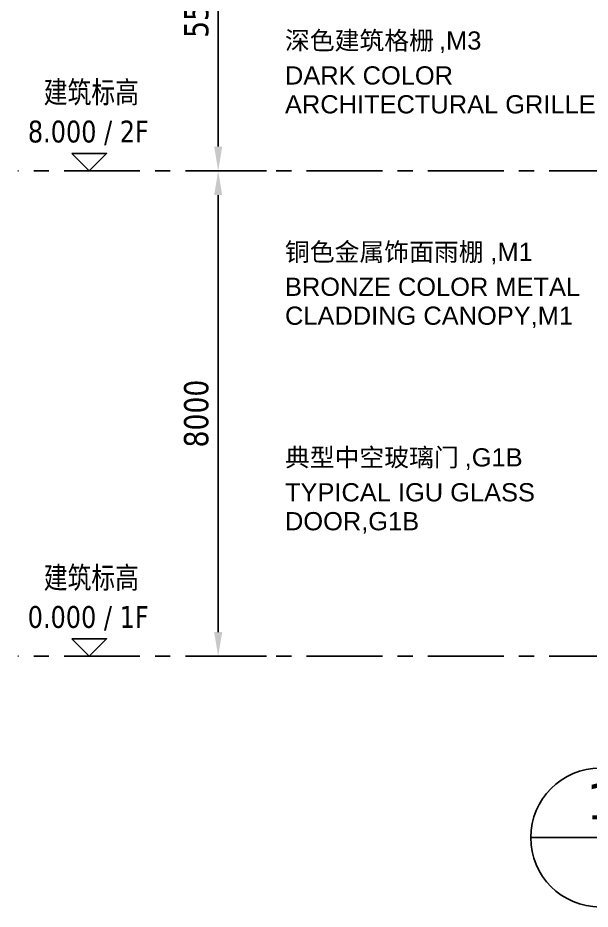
# Model space of a CAD drawing. Header units: millimetres. Extents: x 434053 to 1059003, y -2417481 to 936527.
# Drawn here: x 626151 to 635589, y -2256334 to -2241644 of the extents above; entities that cross this region are included whole.
import ezdxf
from ezdxf.enums import TextEntityAlignment as Align

# ---------------------------------------------------------------- set-up
doc = ezdxf.new("R2010")
doc.units = ezdxf.units.MM
doc.header["$LTSCALE"] = 1000
doc.header["$MEASUREMENT"] = 0
doc.linetypes.add('CENTER', pattern=[2, 1.25, -0.25, 0.25, -0.25])
doc.layers.get('Defpoints').update_dxf_attribs({"color": 6})
doc.layers.add('A-ANNO-NOTE', color=3, linetype='Continuous', lineweight=5)
for name, color, linetype in [('GRID', 8, 'CENTER'), ('HZHZNEWPLOTLAYER#@$TT', 7, 'Continuous'), ('SYMBOL', 7, 'Continuous'), ('TEXT', 7, 'Continuous')]:
    doc.layers.add(name, color=color, linetype=linetype)
doc.styles.add('Arial_1', font='arial.ttf', dxfattribs={"height": 299.9999999999997})
doc.styles.add('CHINESE', font='simhei.ttf', dxfattribs={"width": 0.8})
doc.styles.add('Microsoft YaHei', font='', dxfattribs={"height": 300})
doc.styles.add('Microsoft YaHei_2', font='', dxfattribs={"height": 300})
doc.styles.add('VERDANA', font='verdana.ttf', dxfattribs={"width": 0.8})
doc.styles.get('Microsoft YaHei').set_extended_font_data('Microsoft YaHei')
doc.styles.get('Microsoft YaHei_2').set_extended_font_data('Microsoft YaHei')
doc.dimstyles.new('A1-1-120', dxfattribs={"dimscale": 110, "dimtxt": 4, "dimasz": 4, "dimexe": 2, "dimexo": 2, "dimgap": 1.5, "dimtad": 1, "dimdec": 1, "dimdsep": 46, "dimtxsty": 'VERDANA', "dimcen": 0, "dimdle": 1, "dimclrd": 256, "dimclre": 256, "dimclrt": 2, "dimadec": 0, "dimazin": 0, "dimtfac": 1, "dimtdec": 1, "dimtmove": 0, "dimatfit": 2, "dimfxl": 1, "dimtolj": 1, "dimtzin": 0, "dimlwd": -1, "dimlwe": -1, "dimarcsym": 1})

# ---------------------------------------------------------------- blocks, each defined once
blk = doc.blocks.new('*D397')
at = {"transparency": 16777216}
for p, q in [((158319.7741371277, 13499.99999999995), (157320.897562194, 13499.99999999995)), ((157520.897562194, 13099.99999999995), (157520.897562194, 8399.999999998892)), ((158319.7741371277, 7999.999999998893), (157320.897562194, 7999.999999998892))]:
    blk.add_line(p, q, dxfattribs=at)
for points in [[(157454.2308955274, 13099.99999999995), (157587.5642288607, 13099.99999999995), (157520.897562194, 13499.99999999995)], [(157454.2308955274, 8399.999999998892), (157587.5642288607, 8399.999999998892), (157520.897562194, 7999.999999998892)]]:
    blk.add_solid(points, dxfattribs=at)
at = {"layer": 'Defpoints', "color": 0, "transparency": 16777216}
for p in [(158519.7741371277, 13499.99999999995), (157520.897562194, 7999.999999998892), (158519.7741371277, 7999.999999998893)]:
    blk.add_point(p, dxfattribs=at)
at = {"color": 2, "transparency": 16777216, "insert": (157162.7041437924, 10749.99999999938), "char_height": 400, "width": 1107.530819399443, "attachment_point": 5, "rotation": 90, "style": 'VERDANA'}
blk.add_mtext('\\A1;5500', dxfattribs=at)
blk = doc.blocks.new('*D398')
at = {"transparency": 16777216}
for p, q in [((158319.7741371277, 7999.999999998893), (157320.8975621939, 7999.999999998892)), ((157520.8975621939, 7599.999999998892), (157520.8975621939, 400.0000000000003)), ((158319.7741371277, 3.088980601713154e-13), (157320.8975621939, 1.482664557330726e-13))]:
    blk.add_line(p, q, dxfattribs=at)
for points in [[(157454.2308955273, 7599.999999998892), (157587.5642288606, 7599.999999998892), (157520.8975621939, 7999.999999998892)], [(157454.2308955273, 400.0000000000003), (157587.5642288606, 400.0000000000003), (157520.8975621939, 1.804289087266053e-13)]]:
    blk.add_solid(points, dxfattribs=at)
at = {"layer": 'Defpoints', "color": 0, "transparency": 16777216}
for p in [(158519.7741371277, 7999.999999998893), (157520.8975621939, 1.804289087266053e-13), (158519.7741371277, 3.410605131648481e-13)]:
    blk.add_point(p, dxfattribs=at)
at = {"color": 2, "transparency": 16777216, "insert": (157161.7639154511, 3999.999999999401), "char_height": 400, "width": 1107.530819399443, "attachment_point": 5, "rotation": 90, "style": 'VERDANA'}
blk.add_mtext('\\A1;8000', dxfattribs=at)
blk = doc.blocks.new('L-FL-S2')
blk.add_lwpolyline([(-2.000000000000001, 2), (1.999999999999998, 1.999999999999998), (0, 0)], close=True)
at = {"color": 2, "style": 'VERDANA', "width": 0.8}
for tag, p in [('1/F', (-8.881784197001252e-16, 6.999999999999999)), ('0.00', (-8.881784197001252e-16, 3.249999999999999))]:
    blk.add_attdef(tag, text='', height=2.5, dxfattribs=at).set_placement(p, align=Align.CENTER)
blk = doc.blocks.new('TITLE_Chi_01')
at = {"color": 3}
blk.add_line((-9.535075734915154, 0), (11.53507573491515, 0), dxfattribs=at)
at = {"color": 2}
blk.add_circle((0, 0), 9.53507573491379, dxfattribs=at)
at = {"color": 1, "style": 'VERDANA', "width": 0.8}
blk.add_attdef('A', text='', height=5, dxfattribs=at).set_placement((0, 2.487411182853975), align=Align.CENTER)
at = {"color": 3, "style": 'VERDANA', "width": 0.8}
blk.add_attdef('%%UPLAN', (11.53507573491515, 1.500000041822204), '', height=5, dxfattribs=at)
at = {"color": 2, "style": 'VERDANA', "width": 0.8}
blk.add_attdef('SCALE_1:1', (11.53507573491515, -5.000000041793101), '', height=3, dxfattribs=at)
blk.add_attdef('001', text='', height=2.5, dxfattribs=at).set_placement((0, -5.803957562500727), align=Align.CENTER)
at = {"layer": 'TEXT', "color": 7, "style": 'CHINESE'}
blk.add_text('比例', height=3, dxfattribs=at).set_placement((11.53507573492058, -9.5000000417931))
at = {"layer": 'TEXT', "color": 1, "style": 'CHINESE', "width": 0.8}
blk.add_attdef('平面图', (11.53507573491947, 9.500000041822204), '', height=5, dxfattribs=at)
blk = doc.blocks.new('A$C6AE5520D')
at = {"layer": 'GRID'}
for p, q in [((18270.86632491427, 12215.13669899959), (258.3797423901851, 12215.13669899946)), ((18270.86632491427, 4215.136699000373), (258.3797423901851, 4215.136699000373))]:
    blk.add_line(p, q, dxfattribs=at)
at = {"layer": 'SYMBOL'}
ref = blk.add_blockref('L-FL-S2', (1434.700028640043, 12215.13669899921), dxfattribs=dict(at, xscale=144, yscale=144, zscale=144))
ref.add_attrib('1/F', '建筑标高', dxfattribs={"layer": '0', "color": 6, "height": 360, "style": 'CHINESE', "width": 0.8}).set_placement((1470.783426751383, 13223.13669899851), align=Align.BOTTOM_CENTER)
ref.add_attrib('0.00', '8.000 / 2F', dxfattribs={"layer": '0', "color": 2, "height": 360, "style": 'VERDANA', "width": 0.8}).set_placement((1421.160740529071, 12683.13669899851), align=Align.CENTER)
ref = blk.add_blockref('L-FL-S2', (1434.700028640043, 4215.136699000335), dxfattribs=dict(at, xscale=144, yscale=144, zscale=144))
ref.add_attrib('1/F', '建筑标高', dxfattribs={"layer": '0', "color": 6, "height": 360, "style": 'CHINESE', "width": 0.8}).set_placement((1470.783426751383, 5223.136698999637), align=Align.BOTTOM_CENTER)
ref.add_attrib('0.00', '0.000 / 1F', dxfattribs={"layer": '0', "color": 2, "height": 360, "style": 'VERDANA', "width": 0.8}).set_placement((1418.259464504896, 4683.136698999638), align=Align.CENTER)
ref = blk.add_blockref('TITLE_Chi_01', (9859.728877271875, 1226.903664543468), dxfattribs=dict(at, xscale=120, yscale=120, zscale=120))
ref.add_attrib('A', '1', dxfattribs={"layer": '0', "color": 1, "height": 600, "style": 'VERDANA', "width": 0.8}).set_placement((9859.728877271875, 1526.903664543468), align=Align.CENTER)
ref.add_attrib('001', '-', dxfattribs={"layer": '0', "color": 2, "height": 300, "style": 'VERDANA', "width": 0.8}).set_placement((9859.728877271875, 566.903664543468), align=Align.CENTER)
ref.add_attrib('%%UPLAN', '%%uSECTION', (11239.72887727187, 1400.903664543119), dxfattribs={"layer": '0', "color": 3, "height": 600, "style": 'VERDANA', "width": 0.8})
ref.add_attrib('平面图', '剖面图', (11239.72887727234, 2360.903664543119), dxfattribs={"layer": 'TEXT', "color": 1, "height": 600, "style": 'CHINESE', "width": 0.8})
ref.add_attrib('SCALE_1:1', 'SCALE 1:120', (11239.72887727187, 626.903664543468), dxfattribs={"layer": '0', "color": 2, "height": 360, "style": 'VERDANA', "width": 0.8000000000000002})
at = {"layer": 'A-ANNO-NOTE', "char_height": 300, "attachment_point": 1}
for s, insert, width, style in [('深色建筑格\\fMicrosoft YaHei|b0|i0|c134|p34|;栅', (4663.867689325416, 14513.44576081035), 3078.48, 'Microsoft YaHei'), (',M3', (7203.867689325416, 14513.44576081035), 857.8056250000009, 'Arial_1'), ('DARK COLOR ', (4663.867689325416, 13937.97701081035), 3543.458750000001, 'Arial_1'), ('ARCHITECTURAL GRILLE,M3', (4663.867689325416, 13461.72701081035), 7159.069375, 'Arial_1'), ('铜色金属饰面雨棚', (4663.867689325416, 11030.11084196467), 4104.639999999999, 'Microsoft YaHei_2'), (',M1', (8050.534355992102, 11030.11084196467), 857.8056250000009, 'Arial_1'), ('BRONZE COLOR METAL ', (4663.867689325416, 10454.64209196467), 6068.774375, 'Arial_1'), ('CLADDING CANOPY,M1', (4663.867689325416, 9978.392091964673), 5820.251250000001, 'Arial_1'), ('典型中空\\fMicrosoft YaHei|b0|i0|c128|p34|;玻璃\\fMicrosoft YaHei|b0|i0|c134|p34|;门', (4663.867689325416, 7643.245105298696), 3591.559999999999, 'Microsoft YaHei'), (',G1B', (7627.201022658759, 7643.245105298696), 833.7549999999997, 'Arial_1'), ('TYPICAL IGU GLASS ', (4663.867689325416, 7067.776355298696), 5218.985624999999, 'Arial_1'), ('DOOR,G1B', (4663.867689325416, 6591.526355298696), 2372.995, 'Arial_1')]:
    blk.add_mtext(s, dxfattribs=dict(at, insert=insert, width=width, style=style))
for base, p1, p2, picture, middle in [((3562.24850086018, 12215.13669899927), (4561.125075793767, 17715.13669900032), (4561.125075793767, 12215.13669899926), '*D397', (3204.055082458537, 14965.13669899975)), ((3562.248500860063, 4215.136699000373), (4561.125075793767, 12215.13669899926), (4561.125075793767, 4215.136699000373), '*D398', (3203.114854117244, 8215.136698999775))]:
    dim = blk.add_linear_dim(base=base, p1=p1, p2=p2, angle=90, dimstyle='A1-1-120')
    dim.commit()
    dim.dimension.update_dxf_attribs({"geometry": picture, "text_midpoint": middle, "insert": (-153958.6490613339, 4215.136699000373)})

msp = doc.modelspace()

# ---------------------------------------------------------------- block references
at = {"layer": 'HZHZNEWPLOTLAYER#@$TT'}
msp.add_blockref('A$C6AE5520D', (625892.3158360333, -2256381.346538838), dxfattribs=at)

doc.saveas('drawing.dxf')
